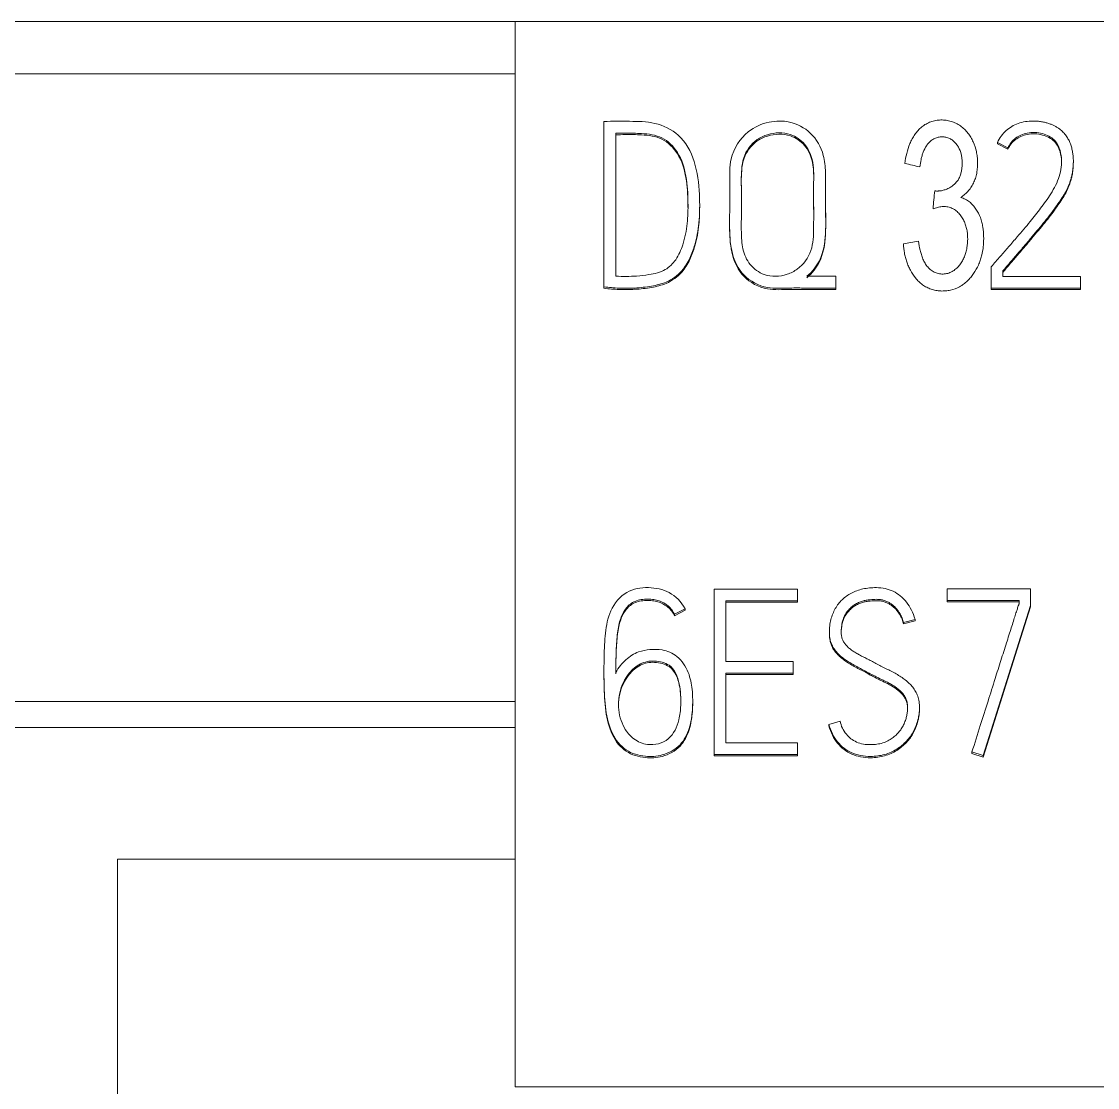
# Model space of a CAD drawing. Header units: millimetres. Extents: x 42151 to 59780, y 37376 to 44547.
# Drawn here: x 48030.91 to 48041.19, y 43308.06 to 43318.25 of the extents above; entities that cross this region are included whole.
import ezdxf

# ---------------------------------------------------------------- set-up
doc = ezdxf.new("R2010")
doc.units = ezdxf.units.MM
doc.set_wipeout_variables(frame=1)
doc.layers.add('000-PI-Oprema', color=30, linetype='Continuous', lineweight=5)
doc.layers.add('SI-ORMAR-Oprema', color=30, linetype='Continuous', lineweight=5)
doc.layers.add('004-PI-DIN Šina', color=3, linetype='Continuous')

# ---------------------------------------------------------------- blocks, each defined once
blk = doc.blocks.new('6ES7522-1BL01-0AB0')
blk.add_wipeout([(-17.4, 69.029), (17.4, 69.029), (17.4, -77.971), (-17.4, -77.971)]).dxf.layer = 'SI-ORMAR-Oprema'
at = {"layer": 'SI-ORMAR-Oprema', "linetype": 'Continuous'}
for p, q in [((-12.4, 69.029), (-17.4, 69.029)), ((-12.4, 58.845), (-12.4, 69.029)), ((12.4, 69.029), (-12.4, 69.029)), ((-12.4, 68.529), (-17.4, 68.529)), ((-11.551, 68.072), (-11.551, 66.492)), ((-11.437, 67.96), (-11.437, 66.595)), ((-7.789, 67.872), (-7.789, 67.859)), ((-7.69, 67.821), (-7.789, 67.872)), ((-7.69, 67.809), (-7.789, 67.859)), ((-7.69, 67.821), (-7.69, 67.809)), ((-7.064, 67.68), (-7.064, 67.692)), ((-10.349, 67.56), (-10.349, 67.547)), ((-9.432, 67.483), (-9.432, 67.496)), ((-9.547, 67.417), (-9.547, 67.404)), ((-10.636, 67.254), (-10.636, 67.267)), ((-10.351, 67.103), (-10.351, 67.09)), ((-7.849, 66.481), (-7.849, 66.683)), ((-9.336, 66.593), (-9.611, 66.593)), ((-9.336, 66.481), (-9.336, 66.593)), ((-7.738, 66.644), (-7.738, 66.591)), ((-7.738, 66.591), (-6.997, 66.591)), ((-6.997, 66.591), (-6.997, 66.481)), ((-11.551, 66.492), (-11.551, 66.479)), ((-9.336, 66.481), (-9.336, 66.468)), ((-7.849, 66.481), (-7.849, 66.468)), ((-6.997, 66.481), (-7.849, 66.481)), ((-6.997, 66.468), (-7.849, 66.468)), ((-6.997, 66.481), (-6.997, 66.468)), ((-10.496, 63.604), (-10.496, 62.022)), ((-9.7, 63.604), (-10.496, 63.604)), ((-9.7, 63.492), (-9.7, 63.604)), ((-8.271, 63.607), (-8.271, 63.494)), ((-7.472, 63.607), (-8.271, 63.607)), ((-7.472, 63.446), (-7.472, 63.607)), ((-10.386, 62.911), (-10.386, 63.492)), ((-10.386, 63.492), (-9.7, 63.492)), ((-10.386, 63.479), (-9.7, 63.479)), ((-9.7, 63.492), (-9.7, 63.479)), ((-8.271, 63.494), (-8.271, 63.482)), ((-8.271, 63.494), (-7.583, 63.494)), ((-8.271, 63.482), (-7.583, 63.482)), ((-7.583, 63.494), (-7.583, 63.463)), ((-10.774, 63.415), (-10.876, 63.362)), ((-10.774, 63.402), (-10.876, 63.349)), ((-10.876, 63.362), (-10.876, 63.349)), ((-10.774, 63.415), (-10.774, 63.402)), ((-7.927, 62.011), (-7.472, 63.446)), ((-7.927, 61.998), (-7.472, 63.433)), ((-7.472, 63.446), (-7.472, 63.433)), ((-8.577, 63.314), (-8.686, 63.283)), ((-8.577, 63.301), (-8.686, 63.27)), ((-8.686, 63.283), (-8.686, 63.27)), ((-8.577, 63.314), (-8.577, 63.301)), ((-9.396, 63.194), (-9.396, 63.181)), ((-9.742, 62.911), (-10.386, 62.911)), ((-9.742, 62.801), (-9.742, 62.911)), ((-11.551, 62.819), (-11.551, 62.807)), ((-10.386, 62.132), (-10.386, 62.801)), ((-10.386, 62.801), (-9.742, 62.801)), ((-10.386, 62.788), (-9.742, 62.788)), ((-9.742, 62.801), (-9.742, 62.788)), ((-17.4, 62.529), (-12.4, 62.529)), ((-10.703, 62.517), (-10.703, 62.53)), ((-8.535, 62.456), (-8.535, 62.468)), ((-9.402, 62.31), (-9.294, 62.341)), ((-12.4, 62.279), (-17.4, 62.279)), ((-9.402, 62.31), (-9.402, 62.297)), ((-9.7, 62.132), (-10.386, 62.132)), ((-9.7, 62.022), (-9.7, 62.132)), ((-8.033, 62.046), (-8.033, 62.033)), ((-8.033, 62.046), (-7.927, 62.011)), ((-8.033, 62.033), (-7.927, 61.998)), ((-10.496, 62.022), (-9.7, 62.022)), ((-10.496, 62.022), (-10.496, 62.009)), ((-10.496, 62.009), (-9.7, 62.009)), ((-9.7, 62.022), (-9.7, 62.009)), ((-7.927, 62.011), (-7.927, 61.998)), ((-16.2, 56.276), (-16.2, 61.023)), ((-12.4, 61.023), (-16.2, 61.023)), ((12.4, 58.845), (-12.4, 58.845))]:
    blk.add_line(p, q, dxfattribs=at)
for points, knots in [([(-11.551, 66.492), (-11.503, 66.486), (-11.405, 66.478), (-11.253, 66.478), (-11.101, 66.496), (-10.94, 66.533), (-10.806, 66.628), (-10.727, 66.764), (-10.671, 66.917), (-10.635, 67.122), (-10.634, 67.391), (-10.667, 67.686), (-10.809, 67.954), (-11.06, 68.073), (-11.307, 68.074), (-11.469, 68.077), (-11.551, 68.072)], [0, 0, 0, 0, 0.048928, 0.10152, 0.156673, 0.206259, 0.270351, 0.31956, 0.366981, 0.439378, 0.534587, 0.645045, 0.746603, 0.832762, 0.916147, 1, 1, 1, 1]), ([(-9.611, 66.593), (-9.56, 66.638), (-9.463, 66.754), (-9.423, 67.012), (-9.438, 67.294), (-9.427, 67.544), (-9.447, 67.779), (-9.557, 67.974), (-9.764, 68.082), (-9.984, 68.079), (-10.21, 67.977), (-10.356, 67.743), (-10.347, 67.495), (-10.347, 67.253), (-10.356, 67.01), (-10.326, 66.77), (-10.211, 66.574), (-10.004, 66.467), (-9.795, 66.483), (-9.578, 66.48), (-9.432, 66.481), (-9.336, 66.481)], [0, 0, 0, 0, 0.043075, 0.102648, 0.168978, 0.235307, 0.271956, 0.327443, 0.378109, 0.421433, 0.470555, 0.539532, 0.59211, 0.636178, 0.703998, 0.756984, 0.796657, 0.853885, 0.901986, 0.93541, 1, 1, 1, 1]), ([(-8.675, 67.673), (-8.671, 67.705), (-8.665, 67.737), (-8.649, 67.8), (-8.639, 67.831), (-8.62, 67.877), (-8.613, 67.892), (-8.597, 67.921), (-8.588, 67.935), (-8.57, 67.961), (-8.559, 67.974), (-8.537, 67.999), (-8.513, 68.022), (-8.486, 68.041), (-8.465, 68.053), (-8.457, 68.057), (-8.442, 68.064), (-8.42, 68.073), (-8.396, 68.08), (-8.371, 68.084), (-8.363, 68.085), (-8.346, 68.087), (-8.338, 68.087), (-8.313, 68.088), (-8.297, 68.087), (-8.272, 68.083), (-8.264, 68.082), (-8.248, 68.078), (-8.224, 68.072), (-8.201, 68.063), (-8.179, 68.052), (-8.171, 68.048), (-8.157, 68.039), (-8.15, 68.035), (-8.13, 68.021), (-8.117, 68.01), (-8.099, 67.993), (-8.093, 67.987), (-8.082, 67.975), (-8.066, 67.956), (-8.052, 67.936), (-8.036, 67.908), (-8.028, 67.893), (-8.008, 67.848), (-7.998, 67.817), (-7.987, 67.769), (-7.985, 67.753), (-7.981, 67.72), (-7.98, 67.704), (-7.978, 67.655), (-7.98, 67.622), (-7.987, 67.581), (-7.989, 67.573), (-7.993, 67.557), (-7.999, 67.533), (-8.007, 67.51), (-8.017, 67.488), (-8.021, 67.48), (-8.028, 67.466), (-8.032, 67.459), (-8.046, 67.437), (-8.065, 67.411), (-8.088, 67.388), (-8.113, 67.366), (-8.126, 67.356), (-8.14, 67.347)], [0, 0, 0, 0, 0.0625, 0.0625, 0.125, 0.125, 0.15625, 0.15625, 0.1875, 0.1875, 0.21875, 0.21875, 0.25, 0.28125, 0.28125, 0.296875, 0.296875, 0.3125, 0.34375, 0.34375, 0.359375, 0.359375, 0.375, 0.375, 0.40625, 0.40625, 0.421875, 0.421875, 0.4375, 0.46875, 0.46875, 0.484375, 0.484375, 0.5, 0.5, 0.53125, 0.53125, 0.546875, 0.546875, 0.5625, 0.59375, 0.59375, 0.625, 0.625, 0.6875, 0.6875, 0.71875, 0.71875, 0.75, 0.75, 0.8125, 0.8125, 0.828125, 0.828125, 0.84375, 0.875, 0.875, 0.890625, 0.890625, 0.90625, 0.90625, 0.9375, 0.96875, 0.96875, 1, 1, 1, 1]), ([(-7.789, 67.872), (-7.77, 67.915), (-7.714, 67.99), (-7.592, 68.065), (-7.484, 68.078), (-7.408, 68.076), (-7.369, 68.072), (-7.333, 68.064), (-7.3, 68.054), (-7.27, 68.044), (-7.243, 68.031), (-7.218, 68.017), (-7.196, 68.002), (-7.177, 67.986), (-7.16, 67.969), (-7.146, 67.953), (-7.128, 67.93), (-7.109, 67.9), (-7.091, 67.861), (-7.079, 67.82), (-7.07, 67.778), (-7.065, 67.736), (-7.063, 67.695), (-7.065, 67.656), (-7.068, 67.618), (-7.073, 67.582), (-7.081, 67.546), (-7.09, 67.512), (-7.104, 67.473), (-7.123, 67.427), (-7.153, 67.372), (-7.19, 67.314), (-7.234, 67.252), (-7.283, 67.186), (-7.338, 67.116), (-7.397, 67.044), (-7.46, 66.969), (-7.527, 66.89), (-7.596, 66.81), (-7.667, 66.727), (-7.714, 66.672), (-7.738, 66.644)], [0, 0, 0, 0, 0.061339, 0.118477, 0.180647, 0.199061, 0.216082, 0.231833, 0.246526, 0.260308, 0.273254, 0.285426, 0.29689, 0.307753, 0.31802, 0.327627, 0.336606, 0.355189, 0.37361, 0.392165, 0.410785, 0.42927, 0.447741, 0.464235, 0.480574, 0.496814, 0.51268, 0.527892, 0.542508, 0.566365, 0.593275, 0.623397, 0.656474, 0.692185, 0.730563, 0.771282, 0.814001, 0.858722, 0.904903, 0.951996, 1, 1, 1, 1]), ([(-11.437, 66.595), (-11.371, 66.591), (-11.265, 66.591), (-11.107, 66.609), (-10.965, 66.64), (-10.853, 66.753), (-10.786, 66.909), (-10.75, 67.095), (-10.745, 67.316), (-10.758, 67.547), (-10.825, 67.775), (-10.987, 67.935), (-11.179, 67.962), (-11.326, 67.96), (-11.408, 67.96), (-11.437, 67.96)], [0, 0, 0, 0, 0.085013, 0.135874, 0.205821, 0.265138, 0.333279, 0.422662, 0.50952, 0.618636, 0.722487, 0.80996, 0.894466, 0.962458, 1, 1, 1, 1]), ([(-10.748, 67.25), (-10.748, 67.262), (-10.748, 67.358), (-10.758, 67.535), (-10.825, 67.762), (-10.987, 67.923), (-11.179, 67.949), (-11.326, 67.947), (-11.408, 67.947), (-11.437, 67.947)], [0, 0, 0, 0, 0.030851, 0.246457, 0.451657, 0.624495, 0.791473, 0.92582, 1, 1, 1, 1]), ([(-9.987, 67.947), (-10.022, 67.936), (-10.123, 67.889), (-10.216, 67.763), (-10.242, 67.58), (-10.235, 67.399), (-10.237, 67.199), (-10.239, 67.018), (-10.233, 66.853), (-10.165, 66.698), (-10.007, 66.583), (-9.832, 66.59), (-9.666, 66.675), (-9.551, 66.833), (-9.546, 67.056), (-9.546, 67.274), (-9.548, 67.49), (-9.542, 67.694), (-9.621, 67.865), (-9.749, 67.952), (-9.878, 67.97), (-9.952, 67.958), (-9.987, 67.947)], [0, 0, 0, 0, 0.03125, 0.09375, 0.125, 0.1875, 0.25, 0.296875, 0.34375, 0.390625, 0.4375, 0.5, 0.53125, 0.59375, 0.65625, 0.71875, 0.78125, 0.84375, 0.890625, 0.9375, 0.96875, 1, 1, 1, 1]), ([(-9.987, 67.934), (-10.022, 67.924), (-10.123, 67.876), (-10.216, 67.75), (-10.242, 67.568), (-10.235, 67.386), (-10.237, 67.205), (-10.238, 67.098), (-10.238, 67.062)], [0, 0, 0, 0, 0.111489, 0.334467, 0.445956, 0.668934, 0.891911, 1, 1, 1, 1]), ([(-9.546, 67.538), (-9.546, 67.591), (-9.551, 67.7), (-9.621, 67.853), (-9.749, 67.939), (-9.878, 67.957), (-9.952, 67.945), (-9.987, 67.934)], [0, 0, 0, 0, 0.226006, 0.458204, 0.690402, 0.845201, 1, 1, 1, 1]), ([(-8.389, 67.411), (-8.383, 67.41), (-8.377, 67.409), (-8.368, 67.408), (-8.365, 67.408), (-8.359, 67.408), (-8.349, 67.409), (-8.34, 67.41), (-8.328, 67.411), (-8.322, 67.412), (-8.304, 67.416), (-8.292, 67.42), (-8.269, 67.428), (-8.258, 67.434), (-8.236, 67.446), (-8.226, 67.453), (-8.212, 67.464), (-8.207, 67.468), (-8.198, 67.476), (-8.193, 67.48), (-8.181, 67.494), (-8.173, 67.503), (-8.16, 67.524), (-8.154, 67.535), (-8.145, 67.557), (-8.141, 67.569), (-8.135, 67.592), (-8.133, 67.604), (-8.129, 67.628), (-8.128, 67.64), (-8.127, 67.664), (-8.127, 67.676), (-8.127, 67.7), (-8.128, 67.712), (-8.131, 67.736), (-8.133, 67.749), (-8.142, 67.784), (-8.151, 67.807), (-8.169, 67.839), (-8.176, 67.849), (-8.191, 67.868), (-8.199, 67.877), (-8.218, 67.893), (-8.228, 67.901), (-8.249, 67.912), (-8.261, 67.917), (-8.285, 67.923), (-8.297, 67.925), (-8.322, 67.926), (-8.334, 67.926), (-8.359, 67.922), (-8.371, 67.919), (-8.393, 67.91), (-8.404, 67.904), (-8.419, 67.893), (-8.424, 67.889), (-8.434, 67.881), (-8.438, 67.877), (-8.451, 67.864), (-8.459, 67.855), (-8.48, 67.824), (-8.49, 67.803), (-8.503, 67.768), (-8.507, 67.757), (-8.514, 67.733), (-8.517, 67.722), (-8.525, 67.686), (-8.528, 67.662), (-8.531, 67.638)], [0, 0, 0, 0, 0.015625, 0.015625, 0.023437, 0.023437, 0.03125, 0.046875, 0.046875, 0.0625, 0.0625, 0.09375, 0.09375, 0.125, 0.125, 0.15625, 0.15625, 0.171875, 0.171875, 0.1875, 0.1875, 0.21875, 0.21875, 0.25, 0.25, 0.28125, 0.28125, 0.3125, 0.3125, 0.34375, 0.34375, 0.375, 0.375, 0.40625, 0.40625, 0.4375, 0.4375, 0.5, 0.5, 0.53125, 0.53125, 0.5625, 0.5625, 0.59375, 0.59375, 0.625, 0.625, 0.65625, 0.65625, 0.6875, 0.6875, 0.71875, 0.71875, 0.75, 0.75, 0.765625, 0.765625, 0.78125, 0.78125, 0.8125, 0.8125, 0.875, 0.875, 0.90625, 0.90625, 0.9375, 0.9375, 1, 1, 1, 1]), ([(-7.849, 66.683), (-7.82, 66.717), (-7.765, 66.781), (-7.681, 66.876), (-7.586, 66.987), (-7.482, 67.108), (-7.374, 67.245), (-7.273, 67.384), (-7.188, 67.543), (-7.165, 67.725), (-7.217, 67.897), (-7.363, 67.968), (-7.498, 67.974), (-7.623, 67.921), (-7.671, 67.859), (-7.69, 67.821)], [0, 0, 0, 0, 0.068794, 0.128406, 0.193582, 0.291346, 0.373604, 0.45943, 0.554437, 0.645803, 0.738171, 0.803969, 0.878932, 0.940491, 1, 1, 1, 1]), ([(-7.176, 67.675), (-7.176, 67.688), (-7.18, 67.762), (-7.217, 67.884), (-7.363, 67.955), (-7.498, 67.961), (-7.623, 67.908), (-7.671, 67.846), (-7.69, 67.809)], [0, 0, 0, 0, 0.051721, 0.299015, 0.475174, 0.675868, 0.840679, 1, 1, 1, 1]), ([(-7.064, 67.681), (-7.064, 67.681), (-7.064, 67.668), (-7.065, 67.643), (-7.068, 67.606), (-7.073, 67.569), (-7.081, 67.533), (-7.09, 67.5), (-7.104, 67.461), (-7.123, 67.414), (-7.153, 67.36), (-7.19, 67.301), (-7.234, 67.239), (-7.283, 67.173), (-7.338, 67.104), (-7.397, 67.031), (-7.46, 66.956), (-7.527, 66.878), (-7.596, 66.797), (-7.667, 66.715), (-7.714, 66.659), (-7.738, 66.631)], [0, 0, 0, 0, 0.000351, 0.030208, 0.059783, 0.089178, 0.117897, 0.145433, 0.17189, 0.215074, 0.263783, 0.318309, 0.378181, 0.442821, 0.512289, 0.585996, 0.663321, 0.744272, 0.827864, 0.913107, 1, 1, 1, 1]), ([(-10.349, 67.546), (-10.349, 67.521), (-10.347, 67.463), (-10.347, 67.406), (-10.347, 67.374)], [0, 0, 0, 0, 0.44169, 1, 1, 1, 1]), ([(-9.611, 66.58), (-9.56, 66.625), (-9.463, 66.742), (-9.423, 67), (-9.437, 67.251), (-9.432, 67.416), (-9.432, 67.483)], [0, 0, 0, 0, 0.200742, 0.478373, 0.787489, 1, 1, 1, 1]), ([(-9.546, 67.174), (-9.546, 67.203), (-9.547, 67.28), (-9.547, 67.356), (-9.547, 67.404)], [0, 0, 0, 0, 0.379538, 1, 1, 1, 1]), ([(-8.14, 67.347), (-8.125, 67.343), (-8.104, 67.334), (-8.083, 67.322), (-8.07, 67.314), (-8.064, 67.309), (-8.045, 67.295), (-8.034, 67.284), (-8.018, 67.267), (-8.013, 67.261), (-8.003, 67.249), (-7.999, 67.243), (-7.977, 67.21), (-7.963, 67.183), (-7.947, 67.139), (-7.943, 67.124), (-7.935, 67.094), (-7.932, 67.079), (-7.925, 67.033), (-7.922, 67.003), (-7.921, 66.956), (-7.921, 66.941), (-7.922, 66.91), (-7.923, 66.894), (-7.928, 66.848), (-7.933, 66.818), (-7.945, 66.774), (-7.949, 66.759), (-7.96, 66.73), (-7.965, 66.715), (-7.984, 66.673), (-8, 66.646), (-8.026, 66.608), (-8.035, 66.595), (-8.055, 66.571), (-8.076, 66.548), (-8.1, 66.528), (-8.119, 66.514), (-8.125, 66.51), (-8.138, 66.501), (-8.145, 66.497), (-8.179, 66.478), (-8.208, 66.468), (-8.246, 66.459), (-8.254, 66.458), (-8.269, 66.455), (-8.277, 66.454), (-8.3, 66.453), (-8.316, 66.452), (-8.339, 66.453), (-8.347, 66.454), (-8.363, 66.455), (-8.371, 66.457), (-8.394, 66.461), (-8.424, 66.469), (-8.452, 66.481), (-8.473, 66.492), (-8.48, 66.496), (-8.493, 66.504), (-8.512, 66.517), (-8.53, 66.532), (-8.552, 66.554), (-8.563, 66.566), (-8.573, 66.578)], [0, 0, 0, 0, 0.03125, 0.046875, 0.046875, 0.0625, 0.0625, 0.09375, 0.09375, 0.109375, 0.109375, 0.125, 0.125, 0.1875, 0.1875, 0.21875, 0.21875, 0.25, 0.25, 0.3125, 0.3125, 0.34375, 0.34375, 0.375, 0.375, 0.4375, 0.4375, 0.46875, 0.46875, 0.5, 0.5, 0.5625, 0.5625, 0.59375, 0.59375, 0.625, 0.65625, 0.65625, 0.671875, 0.671875, 0.6875, 0.6875, 0.75, 0.75, 0.765625, 0.765625, 0.78125, 0.78125, 0.8125, 0.8125, 0.828125, 0.828125, 0.84375, 0.84375, 0.875, 0.90625, 0.90625, 0.921875, 0.921875, 0.9375, 0.96875, 0.96875, 1, 1, 1, 1]), ([(-11.551, 66.479), (-11.503, 66.473), (-11.405, 66.465), (-11.253, 66.466), (-11.101, 66.483), (-10.94, 66.521), (-10.806, 66.615), (-10.727, 66.751), (-10.671, 66.905), (-10.641, 67.074), (-10.636, 67.199), (-10.636, 67.255)], [0, 0, 0, 0, 0.098443, 0.204258, 0.315227, 0.414995, 0.543949, 0.642959, 0.738369, 0.884032, 1, 1, 1, 1]), ([(-8.545, 66.929), (-8.541, 66.9), (-8.536, 66.871), (-8.525, 66.828), (-8.521, 66.814), (-8.512, 66.786), (-8.507, 66.772), (-8.496, 66.745), (-8.489, 66.732), (-8.478, 66.713), (-8.474, 66.706), (-8.465, 66.694), (-8.461, 66.688), (-8.446, 66.672), (-8.436, 66.661), (-8.418, 66.648), (-8.412, 66.643), (-8.399, 66.636), (-8.392, 66.632), (-8.379, 66.626), (-8.372, 66.624), (-8.357, 66.62), (-8.343, 66.617), (-8.328, 66.615), (-8.313, 66.615), (-8.305, 66.615), (-8.283, 66.617), (-8.269, 66.62), (-8.247, 66.627), (-8.24, 66.63), (-8.227, 66.636), (-8.22, 66.64), (-8.201, 66.652), (-8.19, 66.661), (-8.168, 66.681), (-8.158, 66.692), (-8.14, 66.716), (-8.132, 66.728), (-8.117, 66.754), (-8.104, 66.78), (-8.095, 66.808), (-8.089, 66.829), (-8.087, 66.836), (-8.084, 66.851), (-8.082, 66.858), (-8.076, 66.894), (-8.074, 66.923), (-8.074, 66.967), (-8.075, 66.982), (-8.077, 67.011), (-8.082, 67.04), (-8.089, 67.068), (-8.096, 67.089), (-8.098, 67.096), (-8.103, 67.11), (-8.106, 67.117), (-8.116, 67.137), (-8.123, 67.149), (-8.136, 67.168), (-8.14, 67.174), (-8.149, 67.185), (-8.154, 67.191), (-8.169, 67.207), (-8.18, 67.217), (-8.198, 67.23), (-8.205, 67.234), (-8.218, 67.241), (-8.224, 67.244), (-8.245, 67.252), (-8.259, 67.256), (-8.282, 67.259), (-8.289, 67.26), (-8.304, 67.26), (-8.311, 67.26), (-8.326, 67.259), (-8.333, 67.258), (-8.348, 67.255), (-8.355, 67.253), (-8.377, 67.248), (-8.391, 67.243), (-8.405, 67.238)], [0, 0, 0, 0, 0.0625, 0.0625, 0.09375, 0.09375, 0.125, 0.125, 0.15625, 0.15625, 0.171875, 0.171875, 0.1875, 0.1875, 0.21875, 0.21875, 0.234375, 0.234375, 0.25, 0.25, 0.265625, 0.265625, 0.28125, 0.296875, 0.296875, 0.3125, 0.3125, 0.34375, 0.34375, 0.359375, 0.359375, 0.375, 0.375, 0.40625, 0.40625, 0.4375, 0.4375, 0.46875, 0.46875, 0.5, 0.53125, 0.53125, 0.546875, 0.546875, 0.5625, 0.5625, 0.625, 0.625, 0.65625, 0.65625, 0.6875, 0.71875, 0.71875, 0.734375, 0.734375, 0.75, 0.75, 0.78125, 0.78125, 0.796875, 0.796875, 0.8125, 0.8125, 0.84375, 0.84375, 0.859375, 0.859375, 0.875, 0.875, 0.90625, 0.90625, 0.921875, 0.921875, 0.9375, 0.9375, 0.953125, 0.953125, 0.96875, 0.96875, 1, 1, 1, 1]), ([(-10.351, 67.09), (-10.351, 67.052), (-10.348, 66.935), (-10.326, 66.758), (-10.211, 66.561), (-10.004, 66.454), (-9.795, 66.47), (-9.578, 66.467), (-9.432, 66.468), (-9.336, 66.468)], [0, 0, 0, 0, 0.081096, 0.245586, 0.368745, 0.546401, 0.695727, 0.799486, 1, 1, 1, 1]), ([(-8.573, 66.578), (-8.591, 66.601), (-8.608, 66.625), (-8.628, 66.664), (-8.635, 66.677), (-8.646, 66.704), (-8.652, 66.718), (-8.661, 66.746), (-8.665, 66.76), (-8.672, 66.788), (-8.676, 66.802), (-8.684, 66.845), (-8.687, 66.874), (-8.689, 66.903)], [0, 0, 0, 0, 0.25, 0.25, 0.375, 0.375, 0.5, 0.5, 0.625, 0.625, 0.75, 0.75, 1, 1, 1, 1]), ([(-11.437, 62.805), (-11.412, 62.854), (-11.351, 62.93), (-11.232, 63.007), (-11.11, 63.029), (-10.982, 63.028), (-10.833, 62.966), (-10.737, 62.815), (-10.702, 62.634), (-10.7, 62.453), (-10.727, 62.269), (-10.813, 62.099), (-10.98, 62.007), (-11.166, 61.997), (-11.354, 62.05), (-11.49, 62.227), (-11.541, 62.456), (-11.552, 62.704), (-11.551, 62.948), (-11.541, 63.18), (-11.502, 63.405), (-11.353, 63.593), (-11.128, 63.631), (-10.911, 63.585), (-10.815, 63.484), (-10.774, 63.415)], [0, 0, 0, 0, 0.03564, 0.067865, 0.092923, 0.119268, 0.154068, 0.197126, 0.234707, 0.279879, 0.320329, 0.360962, 0.405677, 0.442102, 0.485709, 0.532505, 0.586175, 0.644312, 0.701767, 0.753421, 0.803151, 0.856352, 0.904259, 0.950465, 1, 1, 1, 1]), ([(-9.294, 62.341), (-9.285, 62.296), (-9.245, 62.214), (-9.138, 62.129), (-9.027, 62.113), (-8.943, 62.119), (-8.887, 62.13), (-8.838, 62.151), (-8.796, 62.177), (-8.758, 62.207), (-8.727, 62.241), (-8.702, 62.277), (-8.681, 62.316), (-8.666, 62.356), (-8.656, 62.395), (-8.649, 62.432), (-8.647, 62.471), (-8.65, 62.51), (-8.66, 62.549), (-8.677, 62.582), (-8.7, 62.612), (-8.727, 62.639), (-8.758, 62.663), (-8.793, 62.686), (-8.831, 62.708), (-8.873, 62.728), (-8.916, 62.748), (-8.96, 62.77), (-9.006, 62.795), (-9.052, 62.82), (-9.099, 62.845), (-9.146, 62.869), (-9.191, 62.893), (-9.233, 62.919), (-9.272, 62.947), (-9.307, 62.978), (-9.337, 63.012), (-9.363, 63.049), (-9.382, 63.091), (-9.394, 63.139), (-9.397, 63.194), (-9.394, 63.252), (-9.383, 63.311), (-9.365, 63.366), (-9.341, 63.417), (-9.311, 63.463), (-9.275, 63.503), (-9.233, 63.538), (-9.185, 63.567), (-9.132, 63.589), (-9.075, 63.606), (-9.012, 63.615), (-8.941, 63.619), (-8.863, 63.612), (-8.785, 63.585), (-8.715, 63.54), (-8.656, 63.479), (-8.609, 63.402), (-8.586, 63.344), (-8.577, 63.314)], [0, 0, 0, 0, 0.042395, 0.079774, 0.121236, 0.140075, 0.157254, 0.173247, 0.188397, 0.202796, 0.216711, 0.230265, 0.243508, 0.256652, 0.269293, 0.280934, 0.291684, 0.304893, 0.316879, 0.328106, 0.339273, 0.350814, 0.362909, 0.375637, 0.388999, 0.403044, 0.417696, 0.432849, 0.448511, 0.464937, 0.481153, 0.497163, 0.51278, 0.527863, 0.542482, 0.556645, 0.570443, 0.584077, 0.597961, 0.612786, 0.629037, 0.64828, 0.666584, 0.684253, 0.701354, 0.717933, 0.734308, 0.750738, 0.767515, 0.784992, 0.803232, 0.822275, 0.842375, 0.868294, 0.892965, 0.917787, 0.943448, 0.970498, 1, 1, 1, 1]), ([(-10.876, 63.362), (-10.884, 63.377), (-10.901, 63.406), (-10.936, 63.443), (-10.978, 63.472), (-11.024, 63.492), (-11.075, 63.505), (-11.133, 63.509), (-11.194, 63.505), (-11.252, 63.489), (-11.3, 63.462), (-11.338, 63.424), (-11.369, 63.377), (-11.393, 63.321), (-11.411, 63.256), (-11.423, 63.182), (-11.43, 63.1), (-11.434, 63.009), (-11.437, 62.91), (-11.437, 62.841), (-11.437, 62.805)], [0, 0, 0, 0, 0.043481, 0.085549, 0.127923, 0.170971, 0.214845, 0.260884, 0.317917, 0.367656, 0.41257, 0.456833, 0.503792, 0.555243, 0.612421, 0.675966, 0.746378, 0.823872, 0.908402, 1, 1, 1, 1]), ([(-10.876, 63.349), (-10.884, 63.365), (-10.901, 63.393), (-10.936, 63.43), (-10.978, 63.459), (-11.024, 63.48), (-11.075, 63.492), (-11.133, 63.496), (-11.194, 63.492), (-11.252, 63.477), (-11.3, 63.449), (-11.338, 63.411), (-11.369, 63.365), (-11.393, 63.308), (-11.411, 63.243), (-11.423, 63.169), (-11.43, 63.087), (-11.434, 62.996), (-11.437, 62.897), (-11.437, 62.828), (-11.437, 62.793)], [0, 0, 0, 0, 0.043481, 0.085549, 0.127923, 0.170971, 0.214845, 0.260884, 0.317917, 0.367656, 0.41257, 0.456833, 0.503792, 0.555243, 0.612421, 0.675966, 0.746378, 0.823872, 0.908402, 1, 1, 1, 1]), ([(-8.686, 63.283), (-8.688, 63.29), (-8.693, 63.305), (-8.702, 63.328), (-8.713, 63.353), (-8.727, 63.378), (-8.744, 63.402), (-8.763, 63.425), (-8.785, 63.447), (-8.811, 63.466), (-8.84, 63.483), (-8.872, 63.496), (-8.909, 63.504), (-8.943, 63.506), (-8.976, 63.504), (-9.008, 63.501), (-9.044, 63.497), (-9.081, 63.489), (-9.119, 63.474), (-9.155, 63.455), (-9.189, 63.43), (-9.219, 63.397), (-9.247, 63.358), (-9.268, 63.311), (-9.28, 63.254), (-9.284, 63.2), (-9.281, 63.155), (-9.272, 63.121), (-9.257, 63.092), (-9.236, 63.066), (-9.212, 63.041), (-9.184, 63.019), (-9.151, 62.998), (-9.116, 62.978), (-9.078, 62.958), (-9.037, 62.938), (-8.995, 62.916), (-8.95, 62.892), (-8.903, 62.867), (-8.854, 62.842), (-8.805, 62.818), (-8.757, 62.793), (-8.712, 62.765), (-8.67, 62.736), (-8.632, 62.703), (-8.599, 62.666), (-8.571, 62.625), (-8.549, 62.579), (-8.537, 62.525), (-8.534, 62.469), (-8.537, 62.411), (-8.548, 62.354), (-8.566, 62.299), (-8.59, 62.245), (-8.621, 62.195), (-8.658, 62.149), (-8.702, 62.108), (-8.751, 62.073), (-8.807, 62.043), (-8.868, 62.02), (-8.934, 62.007), (-9.011, 62.002), (-9.096, 62.009), (-9.183, 62.035), (-9.258, 62.08), (-9.321, 62.141), (-9.371, 62.219), (-9.393, 62.279), (-9.402, 62.31)], [0, 0, 0, 0, 0.006902, 0.014527, 0.0229, 0.03171, 0.040697, 0.049939, 0.059406, 0.069126, 0.079243, 0.089792, 0.100957, 0.11302, 0.121351, 0.131067, 0.142193, 0.154038, 0.166072, 0.178522, 0.191399, 0.204849, 0.219214, 0.234859, 0.25249, 0.272668, 0.283841, 0.294211, 0.304173, 0.314215, 0.324636, 0.335605, 0.347264, 0.35967, 0.372854, 0.386723, 0.401163, 0.416176, 0.433071, 0.449927, 0.466747, 0.483271, 0.499286, 0.514866, 0.530063, 0.545048, 0.560066, 0.575472, 0.591898, 0.609868, 0.627376, 0.645005, 0.66302, 0.681094, 0.698922, 0.71679, 0.734853, 0.753306, 0.772468, 0.792214, 0.812556, 0.833938, 0.86301, 0.889874, 0.915888, 0.942166, 0.969784, 1, 1, 1, 1]), ([(-8.686, 63.27), (-8.688, 63.277), (-8.693, 63.292), (-8.702, 63.316), (-8.713, 63.34), (-8.727, 63.365), (-8.744, 63.389), (-8.763, 63.413), (-8.785, 63.434), (-8.811, 63.454), (-8.84, 63.47), (-8.872, 63.484), (-8.909, 63.491), (-8.943, 63.493), (-8.976, 63.492), (-9.008, 63.489), (-9.044, 63.484), (-9.081, 63.476), (-9.119, 63.462), (-9.155, 63.443), (-9.189, 63.417), (-9.219, 63.385), (-9.247, 63.346), (-9.268, 63.298), (-9.28, 63.243), (-9.283, 63.205), (-9.283, 63.186)], [0, 0, 0, 0, 0.025535, 0.053746, 0.084726, 0.117324, 0.150572, 0.184768, 0.219795, 0.255756, 0.293187, 0.332218, 0.373527, 0.418158, 0.448979, 0.484928, 0.526094, 0.569916, 0.614442, 0.660505, 0.708148, 0.757909, 0.811058, 0.868941, 0.934177, 1, 1, 1, 1]), ([(-7.583, 63.463), (-7.584, 63.46), (-7.588, 63.45), (-7.595, 63.428), (-7.606, 63.394), (-7.621, 63.349), (-7.638, 63.295), (-7.658, 63.232), (-7.68, 63.162), (-7.704, 63.086), (-7.73, 63.006), (-7.756, 62.921), (-7.784, 62.835), (-7.825, 62.705), (-7.881, 62.526), (-7.955, 62.292), (-8.007, 62.13), (-8.033, 62.046)], [0, 0, 0, 0, 0.006664, 0.022274, 0.046836, 0.07897, 0.117297, 0.161819, 0.211415, 0.264968, 0.322476, 0.382404, 0.443215, 0.50491, 0.65714, 0.82217, 1, 1, 1, 1]), ([(-8.648, 62.457), (-8.648, 62.471), (-8.65, 62.498), (-8.66, 62.536), (-8.677, 62.57), (-8.7, 62.599), (-8.727, 62.626), (-8.758, 62.65), (-8.793, 62.673), (-8.831, 62.695), (-8.873, 62.715), (-8.916, 62.735), (-8.96, 62.758), (-9.006, 62.782), (-9.052, 62.808), (-9.099, 62.833), (-9.146, 62.856), (-9.191, 62.88), (-9.233, 62.907), (-9.272, 62.935), (-9.307, 62.966), (-9.337, 63), (-9.363, 63.036), (-9.382, 63.078), (-9.394, 63.126), (-9.396, 63.163), (-9.396, 63.184), (-9.396, 63.187)], [0, 0, 0, 0, 0.037363, 0.072654, 0.105707, 0.138586, 0.172568, 0.20818, 0.245654, 0.284995, 0.326348, 0.369486, 0.414101, 0.460216, 0.508578, 0.556324, 0.603462, 0.649443, 0.693851, 0.736893, 0.778592, 0.819218, 0.85936, 0.900239, 0.943889, 0.991738, 1, 1, 1, 1]), ([(-11.067, 62.915), (-11.116, 62.917), (-11.208, 62.9), (-11.334, 62.788), (-11.404, 62.637), (-11.419, 62.452), (-11.379, 62.291), (-11.271, 62.162), (-11.116, 62.096), (-10.915, 62.148), (-10.83, 62.331), (-10.813, 62.514), (-10.819, 62.697), (-10.889, 62.882), (-11.018, 62.913), (-11.067, 62.915)], [0, 0, 0, 0, 0.0625, 0.125, 0.21875, 0.28125, 0.375, 0.4375, 0.5, 0.59375, 0.6875, 0.75, 0.84375, 0.9375, 1, 1, 1, 1]), ([(-11.067, 62.903), (-11.116, 62.905), (-11.208, 62.887), (-11.334, 62.775), (-11.4, 62.633), (-11.412, 62.528), (-11.412, 62.491)], [0, 0, 0, 0, 0.232842, 0.465685, 0.814948, 1, 1, 1, 1]), ([(-10.816, 62.529), (-10.816, 62.581), (-10.825, 62.701), (-10.889, 62.869), (-11.018, 62.901), (-11.067, 62.903)], [0, 0, 0, 0, 0.310868, 0.724347, 1, 1, 1, 1]), ([(-10.703, 62.519), (-10.703, 62.49), (-10.706, 62.403), (-10.727, 62.257), (-10.813, 62.086), (-10.98, 61.994), (-11.166, 61.984), (-11.354, 62.037), (-11.49, 62.214), (-11.541, 62.444), (-11.55, 62.645), (-11.551, 62.768), (-11.551, 62.807)], [0, 0, 0, 0, 0.047379, 0.146039, 0.245143, 0.354204, 0.443047, 0.549405, 0.663541, 0.794443, 0.936242, 1, 1, 1, 1]), ([(-8.535, 62.457), (-8.535, 62.457), (-8.535, 62.437), (-8.537, 62.399), (-8.548, 62.342), (-8.566, 62.286), (-8.59, 62.232), (-8.621, 62.182), (-8.658, 62.137), (-8.702, 62.096), (-8.751, 62.06), (-8.807, 62.03), (-8.868, 62.008), (-8.934, 61.994), (-9.011, 61.989), (-9.096, 61.996), (-9.183, 62.023), (-9.258, 62.067), (-9.321, 62.129), (-9.371, 62.207), (-9.393, 62.266), (-9.402, 62.297)], [0, 0, 0, 0, 0.001261, 0.046083, 0.091213, 0.137331, 0.183601, 0.229241, 0.274983, 0.321224, 0.368462, 0.417518, 0.468068, 0.520144, 0.574882, 0.649305, 0.718077, 0.784672, 0.851944, 0.922648, 1, 1, 1, 1])]:
    blk.add_open_spline(points, degree=3, knots=knots, dxfattribs=at)
for points in [[(-8.531, 67.638), (-8.579, 67.649), (-8.627, 67.661), (-8.675, 67.673)], [(-8.405, 67.238), (-8.4, 67.296), (-8.395, 67.353), (-8.389, 67.411)], [(-8.689, 66.903), (-8.641, 66.912), (-8.593, 66.921), (-8.545, 66.929)]]:
    blk.add_open_spline(points, degree=3, dxfattribs=at)
blk = doc.blocks.new('*U117')
at = {"layer": '004-PI-DIN Šina'}
for p, q in [((297.61, 69.85), (-241.3, 69.85)), ((297.61, 69.35), (-241.3, 69.35))]:
    blk.add_line(p, q, dxfattribs=at)

msp = doc.modelspace()

# ---------------------------------------------------------------- block references
at = {"layer": '000-PI-Oprema'}
msp.add_blockref('*U117', (48098.326, 43246.632), dxfattribs=at)

# ---------------------------------------------------------------- next in the draw order: block references
at = {"layer": '000-PI-Oprema', "ltscale": 0.25}
msp.add_blockref('6ES7522-1BL01-0AB0', (48048.027, 43249.218), dxfattribs=at)

doc.saveas('drawing.dxf')
